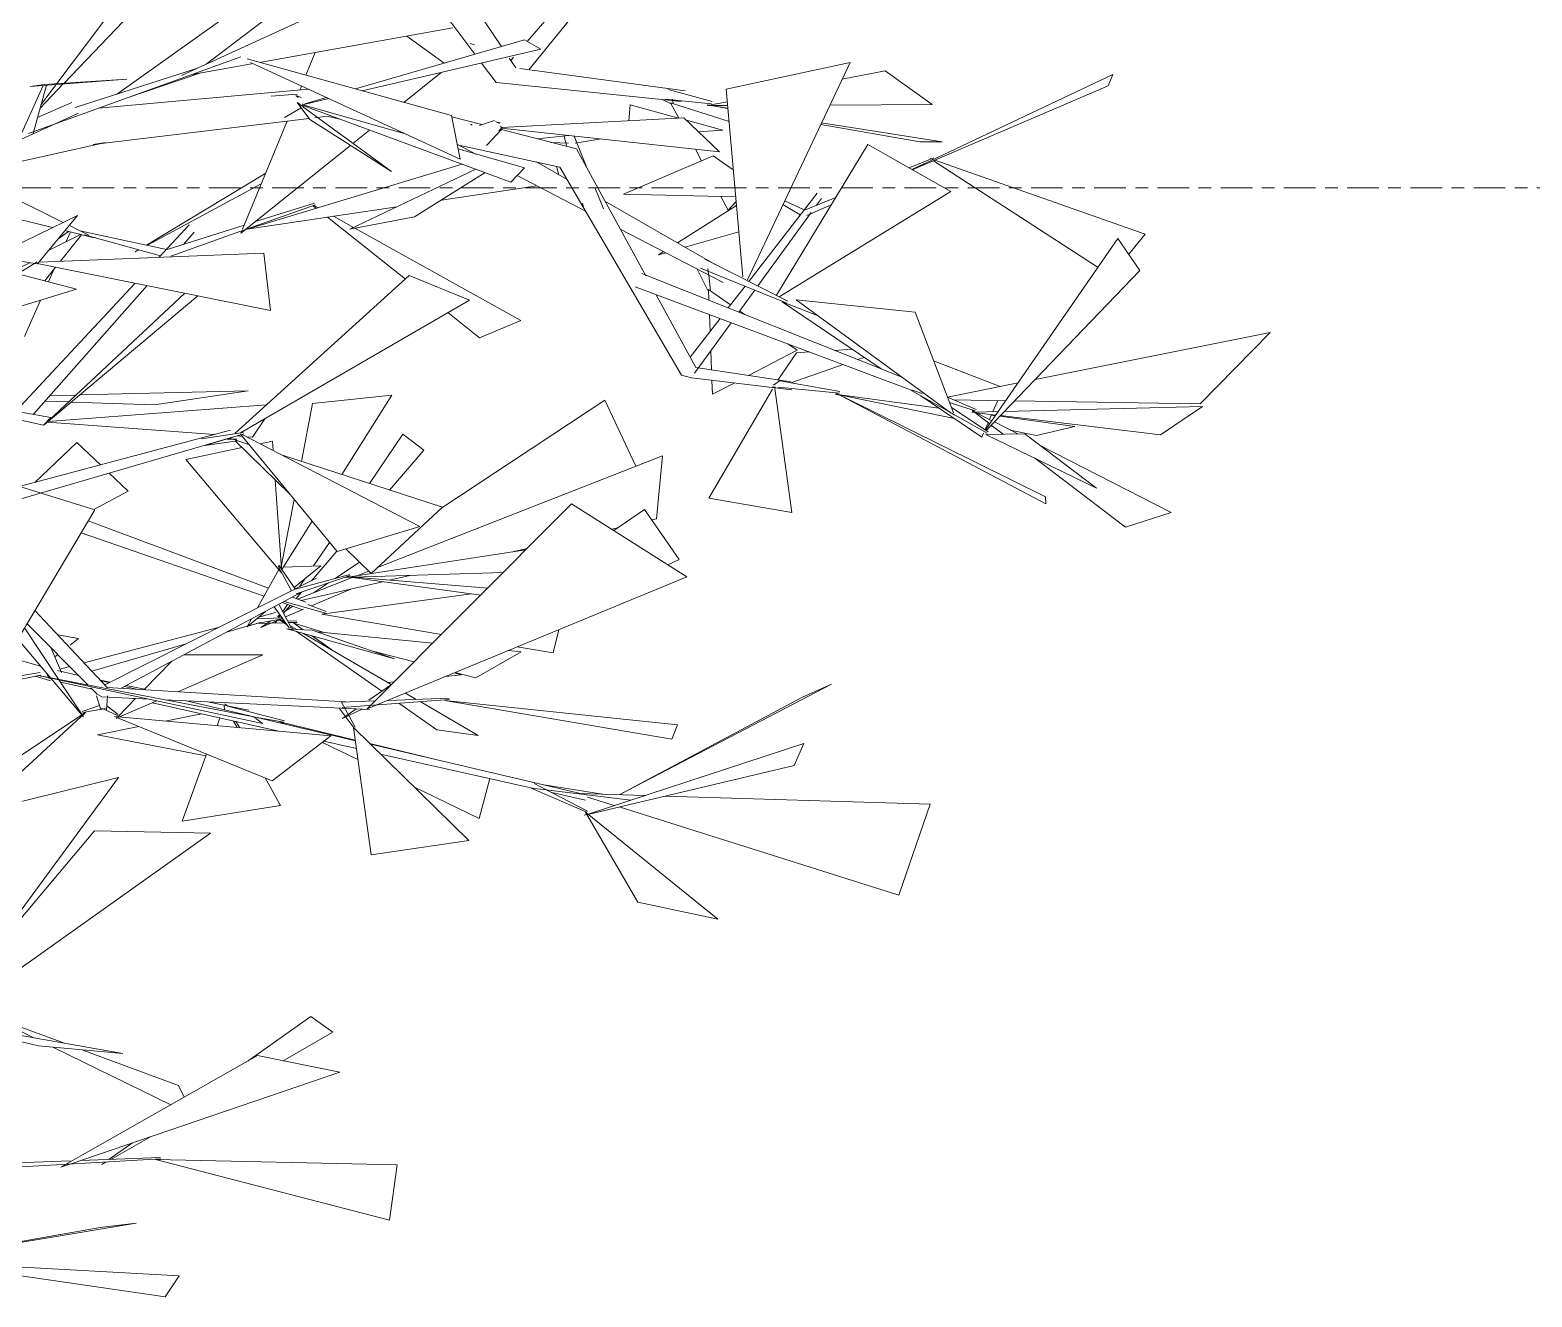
# Model space of a CAD drawing. Header units: millimetres. Extents: x 78096 to 288885, y -20632 to 149556.
# Drawn here: x 253343 to 254097, y 92693 to 93329 of the extents above; entities that cross this region are included whole.
import ezdxf

# ---------------------------------------------------------------- set-up
doc = ezdxf.new("R2010")
doc.units = ezdxf.units.MM
doc.linetypes.add('Centre', pattern=[31.75, 6.35, -4.7625, 15.875, -4.7625])
for name, color, linetype, lineweight in [('A-FLOR-LEVL', 51, 'Continuous', 9), ('G-IMPT', 8, 'Continuous', 9), ('L-PLNT', 71, 'Continuous', 9)]:
    doc.layers.add(name, color=color, linetype=linetype, lineweight=lineweight)

# ---------------------------------------------------------------- blocks, each defined once
blk = doc.blocks.new('ZZ-V - Tree Broadleaf 1 - 3dtree rotund SIMPLU-4826059-TOMH A-A')
at = {"layer": 'G-IMPT'}
for p, q in [((27761.59, 93437.75), (27659.89, 93302.32)), ((27663.52, 93302.54), (27760.44, 93404.06)), ((27836.87, 93389.44), (27883.12, 93320.97)), ((27823.21, 93379.25), (27734.83, 93312.08)), ((27945.06, 93380.02), (27896.06, 93323.5)), ((27951.93, 93377.09), (27896.91, 93309.31)), ((27787.92, 93366.71), (27689.79, 93296.92)), ((27722.47, 93306.41), (27842.19, 93361.32)), ((27858.71, 93330.34), (27761.66, 93313)), ((27856.14, 93335.16), (27869.78, 93317.08)), ((27894.63, 93324.32), (27809.86, 93299.62)), ((27835.55, 93326.2), (27854.35, 93312.59)), ((27869.55, 93321.84), (27867.33, 93322.45)), ((27894.63, 93324.32), (27902.88, 93319.58)), ((27752.32, 93315.72), (27645.73, 93277.35)), ((27858.05, 93286.26), (27755.52, 93314.7)), ((27789.66, 93318), (27784.95, 93306.54)), ((27813.21, 93298.69), (27902.88, 93319.58)), ((27887.07, 93315.12), (27890.4, 93310.2)), ((27889.22, 93315.61), (27887.83, 93314)), ((27729.93, 93309.84), (27669.06, 93290.25)), ((27694.74, 93294.99), (27732.17, 93307.73)), ((27757.62, 93312.27), (27727.78, 93306.94)), ((27862.4, 93264.45), (27757.05, 93312.94)), ((27852.87, 93307.93), (27834.14, 93292.89)), ((27873.12, 93312.65), (27880.51, 93302.86)), ((27892.27, 93309.94), (27975.38, 93298.67)), ((28058.22, 93312.96), (27995.97, 93299.58)), ((28058.22, 93312.96), (28006.45, 93203.5)), ((28054.22, 93304.51), (28075.85, 93308.73)), ((28099.45, 93291.79), (28075.85, 93308.73)), ((28089.32, 93259.16), (28190.04, 93306.95)), ((28187.83, 93301.24), (28190.04, 93306.95)), ((27652.99, 93301.39), (27642.07, 93277.28)), ((27695.01, 93304.53), (27646.46, 93300.9)), ((27653.5, 93301.91), (27646.46, 93300.9)), ((27654.61, 93301.51), (27647.92, 93277.3)), ((27651.39, 93289.83), (27663.14, 93302.15)), ((27659.57, 93301.88), (27651.89, 93291.65)), ((27695.01, 93304.53), (27653.5, 93301.91)), ((27680.76, 93289.96), (27786.32, 93299.47)), ((27782.72, 93301.12), (27781.88, 93299.07)), ((27880.51, 93302.86), (27973.28, 93293.36)), ((27988.85, 93293.31), (27966.79, 93299.45)), ((27995.97, 93299.58), (28004.26, 93205.26)), ((28187.83, 93301.24), (28089.4, 93259.11)), ((27667.45, 93292.77), (27650.14, 93285.34)), ((27780.47, 93297.09), (27767.44, 93296.02)), ((27781.12, 93295.32), (27779.91, 93296.37)), ((27782.49, 93295.27), (27780.53, 93296.24)), ((27786.94, 93284.28), (27780.6, 93292.76)), ((27783.08, 93290.94), (27780.81, 93292.6)), ((27783.17, 93292.1), (27783.65, 93290.48)), ((27783.28, 93291.72), (27796.47, 93294.79)), ((27835.42, 93276.87), (27783.31, 93291.64)), ((27887.9, 93252.89), (27783.91, 93291.15)), ((27795.24, 93295.36), (27784.32, 93292.18)), ((27947.68, 93291.69), (27947, 93283.7)), ((27947.68, 93291.69), (27971.93, 93285.02)), ((27967.92, 93292.26), (27963.41, 93294.59)), ((27988.54, 93292.12), (27965.51, 93294.57)), ((27997.41, 93283.25), (27968.04, 93292.65)), ((27972.11, 93285.03), (27968.04, 93292.65)), ((27969.29, 93292.29), (27969.04, 93294.59)), ((27986.41, 93291.62), (27996.83, 93289.81)), ((27986.63, 93291.31), (27996.53, 93293.25)), ((27996.7, 93291.36), (27986.63, 93291.31)), ((27996.82, 93289.98), (27988.29, 93291.32)), ((28099.45, 93291.79), (28048.1, 93291.58)), ((27670.77, 93287.57), (27444.52, 93183.8)), ((27678.2, 93271.81), (27786.54, 93284.81)), ((27775.47, 93283.48), (27753.18, 93229.26)), ((27782.51, 93290.21), (27774.11, 93285.35)), ((27827.86, 93258.24), (27783.19, 93290.87)), ((27786.94, 93284.28), (27827.86, 93258.24)), ((27789.43, 93285.15), (27795.65, 93285.9)), ((27795.65, 93285.9), (27801.89, 93284.54)), ((27858.05, 93286.26), (27862.4, 93264.45)), ((27858.18, 93285.6), (27873.32, 93281.72)), ((27879.68, 93283.82), (27872.14, 93281.33)), ((27882.17, 93282.32), (27880.05, 93283.35)), ((27974.64, 93285.17), (27883.01, 93280.3)), ((27974.64, 93285.17), (27992.63, 93268.09)), ((27975.96, 93283.92), (27994.23, 93278.9)), ((27816.87, 93279.03), (27808.55, 93272.34)), ((27829.88, 93278.44), (27833.93, 93277.56)), ((27868.42, 93281.5), (27867.59, 93281.98)), ((27883.37, 93279.47), (27875.55, 93271.26)), ((27882.41, 93282.59), (27880.73, 93283.02)), ((27883.53, 93280.22), (27881.74, 93278.7)), ((27882.87, 93281.16), (27883.15, 93278.72)), ((27992.63, 93268.09), (27882.96, 93279.95)), ((27883.12, 93279.21), (27920.76, 93269.57)), ((27917.02, 93276.26), (27901.03, 93274.62)), ((27919.56, 93275.89), (27926.13, 93259.73)), ((27982.06, 93278.13), (27994.23, 93278.9)), ((28043.46, 93281.75), (28093.17, 93273.15)), ((28104.43, 93273.06), (28043.85, 93282.58)), ((27594.69, 93252.68), (27684.23, 93272.74)), ((27684.23, 93272.74), (27678.2, 93271.81)), ((27807.29, 93271.33), (27752.34, 93227.21)), ((27860.96, 93271.67), (27912.45, 93260.45)), ((27870.31, 93266.98), (27861.03, 93271.81)), ((27894.71, 93260.07), (27861.39, 93269.51)), ((27908, 93272.83), (27916.86, 93272.42)), ((27914.66, 93275.8), (27916.02, 93270.78)), ((27933.17, 93274.52), (27920.13, 93272.42)), ((27920.76, 93269.57), (27955.53, 93205.87)), ((27983.6, 93263.58), (27980.49, 93269.4)), ((28067.06, 93271.77), (28021.24, 93196.04)), ((28067.06, 93271.77), (28108.67, 93248.19)), ((28104.43, 93273.06), (28093.17, 93273.15)), ((27863.38, 93261.91), (27755.52, 93229.2)), ((27916.12, 93254.17), (27900.69, 93263.01)), ((27911.97, 93256.54), (27910.76, 93260.82)), ((27944.46, 93246.78), (27989.49, 93266.11)), ((27999.53, 93259.1), (27989.49, 93266.11)), ((28100.29, 93265.01), (28087.84, 93260)), ((28095.59, 93262.14), (28089.11, 93259.28)), ((28098.37, 93264.67), (28099.84, 93264.15)), ((28182.68, 93210.09), (28100.12, 93263.53)), ((28100.67, 93263.86), (28206.27, 93226.8)), ((27613.81, 93256.96), (27663.03, 93232.61)), ((27764.76, 93257.44), (27704.84, 93221.29)), ((27806.91, 93229.26), (27870.31, 93259.37)), ((27874.91, 93257.67), (27839.51, 93235.38)), ((27894.71, 93260.07), (27887.9, 93252.89)), ((27925.35, 93238.36), (27891.04, 93256.2)), ((27912.45, 93260.45), (27973.46, 93156)), ((27584.5, 93248), (27657.75, 93230.03)), ((27762.55, 93252.05), (27705.32, 93221.18)), ((27900.88, 93251.09), (27853, 93243.88)), ((27929.98, 93250.25), (27934.33, 93239.53)), ((27944.46, 93246.78), (28000.73, 93245.47)), ((27996.88, 93238.79), (27993.21, 93245.64)), ((28041.66, 93247.41), (28007.33, 93203.06)), ((28022.59, 93195.36), (28108.67, 93248.19)), ((27789.69, 93241.55), (27754.58, 93229.01)), ((27830.59, 93240.5), (27755.52, 93229.2)), ((27789.23, 93242.38), (27759.6, 93233.04)), ((27790.17, 93239.71), (27788.36, 93241.15)), ((27791.03, 93239.97), (27788.71, 93241.25)), ((27923.75, 93242.29), (27924.48, 93239.62)), ((27990.49, 93211.54), (27935.1, 93243.29)), ((27971.48, 93222.44), (28001.11, 93241.17)), ((28000.93, 93243.12), (27996.88, 93238.79)), ((28024.45, 93241.56), (28033.13, 93236.39)), ((28025.39, 93243.54), (28035.11, 93238.95)), ((28050.95, 93245.15), (28035.32, 93238.85)), ((28048.73, 93241.47), (28036.41, 93236.04)), ((28043.77, 93244.68), (28041.28, 93241.25)), ((27627.46, 93215.26), (27670.17, 93236.1)), ((27670.17, 93236.1), (27650.2, 93211.93)), ((27666.6, 93230.85), (27675.96, 93226.22)), ((27726.33, 93231.38), (27711.21, 93215.12)), ((27754.01, 93231.28), (27715.24, 93219.05)), ((27834.95, 93204.22), (27795.78, 93235.26)), ((27808.75, 93230.13), (27798.71, 93235.71)), ((27806.91, 93229.26), (27839.51, 93235.38)), ((28038.66, 93237.65), (28011.87, 93200.77)), ((27655.71, 93218.6), (27671.74, 93226.6)), ((27660.4, 93224.27), (27665.8, 93228.06)), ((27672.27, 93226.47), (27661.65, 93213.17)), ((27663.91, 93228.52), (27678.56, 93224.93)), ((27666.6, 93227.63), (27664.58, 93223.02)), ((27671.39, 93228.48), (27714.93, 93219.12)), ((27673.81, 93226.46), (27711.9, 93215.86)), ((27754.11, 93228.84), (27717.14, 93215.64)), ((27728.88, 93227.81), (27723.42, 93221.63)), ((27752.82, 93228.38), (27752.34, 93227.21)), ((27892.89, 93183.44), (27809.47, 93229.74)), ((27994.36, 93202.47), (27942.72, 93229.32)), ((28002.27, 93227.87), (27975.36, 93220.22)), ((28126.17, 93128.45), (28192.66, 93224.5)), ((28203.71, 93208.47), (28192.66, 93224.5)), ((28198.08, 93216.63), (28206.27, 93226.8)), ((27650.95, 93212.75), (27763.88, 93217.2)), ((27700.91, 93218.92), (27699.18, 93217.88)), ((27701.05, 93218.88), (27699.18, 93217.88)), ((27767.12, 93188.49), (27763.88, 93217.2)), ((27961.92, 93216.4), (27964.47, 93218.01)), ((27965.58, 93217.44), (27961.92, 93216.4)), ((27646.72, 93212.44), (27621.21, 93200.25)), ((27650, 93212.78), (27621.81, 93195.56)), ((27627.46, 93215.26), (27650.2, 93211.93)), ((27767.12, 93188.49), (27649.94, 93212.06)), ((27659.27, 93210.19), (27653.8, 93203.33)), ((27658.58, 93209.33), (27655.73, 93202.82)), ((27986.68, 93198.5), (27981.15, 93209.57)), ((28026.45, 93192.08), (27983.11, 93209.72)), ((28026.97, 93193.15), (27985.28, 93214.17)), ((27986.93, 93208.3), (27986.78, 93209.59)), ((27987.14, 93206.49), (27986.93, 93208.27)), ((28203.71, 93208.47), (28126.5, 93128.24)), ((27699.15, 93202.16), (27639.35, 93137.87)), ((27669.81, 93199.08), (27640.37, 93206.9)), ((27705.18, 93200.95), (27648.16, 93136.33)), ((27836.81, 93205.91), (27749.32, 93126.62)), ((27836.81, 93205.91), (27867.07, 93193.61)), ((28084.61, 93154.74), (27953.61, 93207.05)), ((27988.06, 93198.5), (27987.17, 93206.21)), ((28005.45, 93200.63), (27997, 93189.72)), ((27669.81, 93199.08), (27626.58, 93185.88)), ((27651.67, 93193.55), (27643.69, 93175.32)), ((27653.51, 93131.01), (27724.11, 93197.14)), ((27730.65, 93195.82), (27653.51, 93131.01)), ((27867.07, 93193.61), (27752.03, 93127.04)), ((28089.9, 93148.12), (27950.22, 93200.26)), ((27960.73, 93196.34), (27980.67, 93159.79)), ((27998.2, 93191.27), (27987, 93198.94)), ((27987.21, 93193.63), (27987, 93198.94)), ((28010.33, 93198.64), (28002.31, 93187.6)), ((28031.16, 93193.72), (28090.85, 93187.65)), ((28031.16, 93193.72), (28108.99, 93136.96)), ((27872.13, 93174.75), (27856.24, 93187.35)), ((27987.83, 93177.87), (27987.5, 93186.35)), ((28005.31, 93186.4), (28002.73, 93188.17)), ((28042.13, 93185.72), (28024.14, 93192.71)), ((28073.79, 93159.06), (28024.14, 93192.71)), ((28090.85, 93187.65), (28110.06, 93137.06)), ((27892.89, 93183.44), (27872.13, 93174.75)), ((27992.85, 93184.35), (27977.85, 93164.97)), ((27998.43, 93182.26), (27980, 93156.89)), ((28031.57, 93168.43), (28026.85, 93171.66)), ((28269.17, 93177.39), (28151.04, 93153.74)), ((28269.17, 93177.39), (28233.95, 93141.5)), ((27988.59, 93158.59), (27988.21, 93168.19)), ((28031.57, 93168.43), (28007.16, 93155.78)), ((28031.19, 93167.24), (28021.97, 93153.53)), ((28037.65, 93167.63), (28031.19, 93167.24)), ((28059.22, 93168.94), (28050.4, 93168.4)), ((28065.21, 93164.87), (28062.01, 93163.77)), ((28133.52, 93150.23), (28100.13, 93163.2)), ((27978.48, 93154.57), (27973.46, 93156)), ((27980.67, 93159.79), (28028.39, 93152.56)), ((28054.73, 93161.25), (28028.46, 93152.17)), ((27653.16, 93130.9), (27543.76, 93154.66)), ((27543.84, 93154.68), (27656.93, 93134.78)), ((27671.41, 93146.05), (27756, 93148.12)), ((27708.87, 93141.03), (27756, 93148.12)), ((27978.48, 93154.57), (28028.88, 93148.59)), ((27987.17, 93094.15), (28019.25, 93148.98)), ((27989.07, 93146.4), (27988.8, 93153.35)), ((27999.93, 93152.02), (27989.07, 93146.4)), ((28019.25, 93150.06), (28020.79, 93149.89)), ((28019.71, 93150.87), (28022.67, 93153.18)), ((28020.35, 93149.2), (28028.89, 93086.94)), ((28052.85, 93146.93), (28022.06, 93149.9)), ((28053.07, 93147.73), (28022.93, 93153.16)), ((28127, 93126.77), (28088.7, 93148.39)), ((28094.43, 93146.71), (28089.32, 93148.39)), ((28142.49, 93152.03), (28107.07, 93144.94)), ((27665.79, 93142.51), (27653.97, 93142.91)), ((27765.21, 93141.01), (27655.46, 93132.72)), ((27656.93, 93145.69), (27669.52, 93146)), ((27708.87, 93141.03), (27667.14, 93142.46)), ((27788.31, 93141.69), (27782.71, 93112.64)), ((27788.31, 93141.69), (27828.09, 93145.88)), ((27802.92, 93106.07), (27828.09, 93145.88)), ((27853.15, 93089.33), (27935, 93143.42)), ((27950.6, 93110.26), (27935, 93143.42)), ((28102.78, 93139.42), (28050.71, 93146.43)), ((28053.1, 93145.94), (28050.71, 93146.43)), ((28156.53, 93091.3), (28050.8, 93147.15)), ((28052.87, 93146.14), (28050.82, 93147.15)), ((28156.35, 93094.9), (28053.25, 93145.95)), ((28110.52, 93134.17), (28053.46, 93145.87)), ((28124.31, 93124.82), (28093.73, 93145.55)), ((28121.49, 93138.75), (28107.09, 93144.88)), ((28121.04, 93137.97), (28108.1, 93142.22)), ((28136.34, 93143.15), (28110.13, 93143.59)), ((28132.28, 93143.21), (28129.87, 93137.65)), ((28235.09, 93140.16), (28135.69, 93137.79)), ((28233.95, 93141.5), (28140.77, 93143.07)), ((28235.09, 93140.16), (28214.09, 93126.05)), ((27653.16, 93130.9), (27656.93, 93134.78)), ((27764.24, 93134.1), (27758.13, 93124.86)), ((28127.54, 93127.55), (28109.04, 93139.73)), ((28109.17, 93136.83), (28110.52, 93135.85)), ((28120.48, 93137.43), (28119.24, 93137.4)), ((28120.74, 93137.22), (28119.24, 93137.4)), ((28128.27, 93131.49), (28119.38, 93138.26)), ((28119.38, 93138.26), (28129.4, 93133.11)), ((28132.59, 93137.72), (28120.96, 93137.44)), ((28131.36, 93135.95), (28121.6, 93137.12)), ((28129.24, 93136.2), (28128.18, 93133.74)), ((28131.12, 93135.6), (28129.1, 93135.87)), ((28170.93, 93130.24), (28133.3, 93135.31)), ((28214.09, 93126.05), (28133.65, 93135.68)), ((27747.01, 93128.35), (27641.02, 93100.08)), ((27739.09, 93126.24), (27655.19, 93132.31)), ((27753.39, 93127.25), (27732.47, 93124.01)), ((27753.84, 93126.45), (27734.3, 93120.67)), ((27753.04, 93125.23), (27750.37, 93125.42)), ((27752.14, 93126.31), (27800.61, 93067.43)), ((27842.2, 93080.01), (27752.6, 93126.37)), ((27758.13, 93124.86), (27755.09, 93125.08)), ((27833.54, 93126.27), (27816.81, 93101.56)), ((27844.21, 93118.32), (27833.54, 93126.27)), ((28125.22, 93126.91), (28124.31, 93124.82)), ((28127.47, 93132.1), (28125.95, 93128.6)), ((28145.83, 93126.5), (28126.32, 93126.25)), ((28181.88, 93099.3), (28126.32, 93126.25)), ((28129.99, 93130.18), (28128.63, 93130.46)), ((28135.01, 93126.36), (28129.05, 93130.9)), ((28130.6, 93132.5), (28142.38, 93126.46)), ((28151.7, 93125.73), (28138.52, 93128.43)), ((28145.83, 93126.5), (28181.88, 93099.3)), ((28170.93, 93130.24), (28151.7, 93125.73)), ((27748.05, 93124.86), (27598.65, 93081.26)), ((27669.9, 93122.22), (27648.75, 93102.14)), ((27669.9, 93122.22), (27681.77, 93110.95)), ((27752.97, 93119.59), (27724.58, 93113.57)), ((27750.59, 93122.97), (27734.2, 93120.67)), ((27747.21, 93124.7), (27745.81, 93123.44)), ((27747.92, 93124.66), (27745.81, 93123.44)), ((27750.22, 93123.81), (27746.54, 93123.86)), ((27748.81, 93123.65), (27756.35, 93121.2)), ((27776.93, 93096.2), (27749.43, 93123.04)), ((27768.16, 93122.81), (27762, 93121.51)), ((27768.16, 93122.81), (27768.48, 93118.15)), ((27844.21, 93118.32), (27826.93, 93098.27)), ((28153.33, 93120.84), (28219.42, 93086.94)), ((27724.58, 93113.57), (27772.75, 93056.71)), ((27773.11, 93115.76), (27853.5, 93089.65)), ((27964.06, 93115.54), (27820.81, 93059.34)), ((27964.06, 93115.54), (27960.95, 93083.84)), ((28196.44, 93079.64), (28150.72, 93114.42)), ((27626.8, 93104.47), (27679, 93088.36)), ((27686.15, 93106.79), (27695.67, 93097.75)), ((27769.5, 93103.45), (27772.61, 93058.73)), ((27695.67, 93097.75), (27678.4, 93088.55)), ((28156.53, 93091.3), (28156.35, 93094.9)), ((27679, 93088.36), (27626.87, 93000.9)), ((27779.05, 93093.62), (27772.54, 93059.82)), ((27918.33, 93091.32), (27815.71, 92988.44)), ((27817.68, 93056.43), (27853.5, 93089.65)), ((27918.33, 93091.32), (27976.2, 93054.7)), ((27954.89, 93088.6), (27939.49, 93077.93)), ((27954.89, 93088.6), (27972.32, 93063.43)), ((27987.17, 93094.15), (28028.89, 93086.94)), ((27766.17, 93049.02), (27675.68, 93082.79)), ((27772.81, 93058.45), (27788.1, 93082.63)), ((27842.2, 93080.01), (27800.61, 93067.43)), ((27958.56, 93083.29), (27960.95, 93083.84)), ((28196.44, 93079.64), (28219.42, 93086.94)), ((27763.9, 93044.95), (27672.15, 93076.88)), ((27938.35, 93078.65), (27941.61, 93079.4)), ((27800.49, 93067.58), (27787.72, 93052.76)), ((27796.82, 93072.03), (27788.81, 93060.18)), ((27804.87, 93054.41), (27895.4, 93068.34)), ((27817.68, 93056.43), (27805.03, 93068.77)), ((27889.31, 93067.4), (27896, 93068.93)), ((27760.66, 93039.14), (27771.38, 93058.34)), ((27771.05, 93059.99), (27777.64, 93047.69)), ((27771.38, 93060.51), (27779.58, 93048.67)), ((27773.57, 93059.65), (27792.36, 93060.31)), ((27779.12, 93049.34), (27792.36, 93060.31)), ((27799.58, 93053.92), (27811.9, 93062.06)), ((27816.45, 93057.62), (27810.46, 93055.27)), ((27972.32, 93063.43), (27966.64, 93060.75)), ((27790.23, 93054.02), (27683.9, 93000.52)), ((27806.91, 93055.95), (27779.73, 93048.45)), ((27807.1, 93055.43), (27780.04, 93046.2)), ((27808.15, 93054.37), (27780.7, 93043.59)), ((27784.46, 93053.76), (27781.74, 93049.75)), ((27782.56, 93042.9), (27823.46, 93052.29)), ((27788.72, 93046.74), (27796.28, 93051.74)), ((27807.72, 93054.5), (27804.87, 93054.41)), ((27806.63, 93054.68), (27805.24, 93054.8)), ((27876.2, 93049.08), (27807.23, 93054.64)), ((27872.72, 93045.59), (27808.29, 93054.35)), ((27883.95, 93056.85), (27808.57, 93054.53)), ((27976.2, 93054.7), (27815.71, 92988.44)), ((27826.82, 93053.06), (27837.05, 93055.41)), ((27782.8, 93046.99), (27692.14, 92998.8)), ((27794.76, 93036.46), (27774.08, 93042.36)), ((27784.83, 93042.05), (27778.17, 93044.54)), ((27782.71, 93046.95), (27780.03, 93043.84)), ((27807.41, 93048.6), (27787.74, 93040.17)), ((27792.91, 93035.91), (27867.9, 93046.25)), ((27648.87, 93037.82), (27685.11, 92999.23)), ((27755.36, 93029.66), (27764.63, 93037.33)), ((27769.73, 93036.76), (27761.25, 93034.54)), ((27776.5, 93029.12), (27768.93, 93039.62)), ((27770.59, 93034.76), (27771.84, 93035.59)), ((27772, 93035.36), (27771.15, 93034.1)), ((27777.15, 93029.85), (27771.5, 93040.66)), ((27782.89, 93038.35), (27773, 93041.79)), ((27775.71, 93040.84), (27773.28, 93037.25)), ((27777.05, 93040.38), (27773.69, 93036.47)), ((27774.35, 93037.25), (27778.39, 93039.91)), ((27783.69, 93038.44), (27774.68, 93034.57)), ((27795.17, 93037.26), (27785.91, 93040.89)), ((27853.03, 93025.85), (27792.91, 93035.91)), ((27643.66, 93029.07), (27660.74, 93003.27)), ((27644.92, 93031.19), (27675.53, 93000.41)), ((27740.89, 93029.2), (27673.55, 93011.53)), ((27755.52, 93029.94), (27745.05, 93026.93)), ((27755.36, 93029.66), (27757.54, 93033.57)), ((27761.95, 93031.8), (27755.8, 93030.03)), ((27773.22, 93033.61), (27759.91, 93031.22)), ((27772.86, 93034.17), (27760.19, 93033.66)), ((27774.01, 93031.64), (27760.28, 93031.22)), ((27770.16, 93032.64), (27762.24, 93029.25)), ((27762.24, 93029.25), (27767.22, 93032.53)), ((27770.93, 93033.27), (27769.34, 93031.44)), ((27770.55, 93033.21), (27769.34, 93031.44)), ((27771.86, 93033.36), (27770.51, 93032.79)), ((27770.91, 93032.96), (27772.23, 93032.89)), ((27771.54, 93033.37), (27775.36, 93030.7)), ((27774.7, 93031.62), (27771.67, 93033.39)), ((27772.56, 93032.87), (27773.85, 93032.8)), ((27779.25, 93027.58), (27775.16, 93028.64)), ((27777.1, 93028.45), (27775.16, 93028.64)), ((27775.66, 93032.7), (27780.32, 93032.45)), ((27829.45, 93013.5), (27775.97, 93028.5)), ((27775.97, 93028.5), (27788.13, 93027.98)), ((27780.57, 93031.85), (27776.18, 93031.71)), ((27780.36, 93028.31), (27776.89, 93030.34)), ((27777.06, 93029.51), (27778.67, 93028.38)), ((27794.05, 93026.79), (27778.87, 93031.47)), ((27783.54, 93028.18), (27778.87, 93031.47)), ((27780.19, 93027.31), (27823.03, 92997.31)), ((27829.45, 93013.5), (27788.13, 93027.98)), ((27848.63, 93021.45), (27790.55, 93027.13)), ((27909.02, 93016.49), (27911.9, 93028.15)), ((27640.34, 93023.5), (27673.2, 92984.45)), ((27660.39, 93025.55), (27670.82, 93023.71)), ((27666.6, 93020.45), (27670.82, 93023.71)), ((27724.76, 93021.08), (27677.4, 93007.44)), ((27827.78, 93000.59), (27783.79, 93026.3)), ((27797.72, 93018.16), (27787.77, 93025.19)), ((27909.02, 93016.49), (27890.97, 93019.51)), ((27635.05, 93014.63), (27651.75, 93009.93)), ((27656.8, 93019.25), (27662.3, 93006.73)), ((27658.88, 93014.51), (27660.37, 93015.66)), ((27717.61, 93012.34), (27703.72, 92998.09)), ((27763.36, 93015.53), (27720.66, 92997.05)), ((27763.36, 93015.53), (27723.71, 93015.58)), ((27839.22, 93012.01), (27817.89, 93017.55)), ((27870.29, 93003.95), (27893.04, 93017.1)), ((27893.04, 93017.1), (27886.64, 93017.72)), ((27651.87, 93005.41), (27558.26, 92985.89)), ((27651.56, 93006.68), (27628, 93002.79)), ((27649.24, 93004.86), (27656.68, 93002.56)), ((27758.78, 92984.36), (27650.59, 93005.22)), ((27763.15, 92981.14), (27650.71, 93005.18)), ((27654.64, 93006.5), (27655.87, 93003.88)), ((27670.8, 93005.17), (27660.23, 93007.66)), ((27666.35, 93009.64), (27661.42, 93008.35)), ((27863.13, 93005.48), (27855, 93004.66)), ((27863.13, 93005.48), (27859.62, 93006.57)), ((27870.29, 93003.95), (27859.85, 93006.66)), ((27657.27, 93003.37), (27655.87, 93003.88)), ((27660.92, 93002.99), (27673.2, 92984.45)), ((27677.64, 92998.29), (27661.65, 93001.88)), ((27676.9, 92999.04), (27680.07, 92995.85)), ((27681.75, 93002.8), (27686.52, 93001.84)), ((27686.02, 93001.59), (27682.01, 93002.53)), ((27685.11, 92999.23), (27804.75, 92991.9)), ((27699.89, 92998.33), (27693.9, 92999.74)), ((27694.74, 93000.18), (27703.95, 92998.32)), ((27827.94, 93000.71), (27816.53, 92992.8)), ((27829.29, 93002.06), (27825.86, 93001.71)), ((28048.84, 93000.85), (27942.6, 92945.37)), ((28048.84, 93000.85), (28034.22, 92994.28)), ((27672.68, 92987.08), (27681.29, 92990.19)), ((27682.01, 92987.92), (27679.77, 92995.03)), ((27682.53, 92994.44), (27680.07, 92995.85)), ((27682.53, 92994.44), (27706.13, 92993.33)), ((27684.75, 92987.78), (27685.28, 92994.9)), ((27690.74, 92985.59), (27684.9, 92989.91)), ((27699.39, 92993.64), (27690.43, 92984.45)), ((27710.09, 92992.48), (27691.33, 92984.37)), ((27699.2, 92993.45), (27698.02, 92993.71)), ((27771.36, 92977.23), (27707.83, 92991.5)), ((27714.28, 92992.94), (27816.86, 92988.1)), ((27809.78, 92972.47), (27724.91, 92992.44)), ((27735.56, 92991.94), (27756.33, 92987.74)), ((27743.86, 92990.31), (27744.13, 92987.92)), ((27744.25, 92991), (27745.9, 92989.65)), ((27774.12, 92982.44), (27746.24, 92989.63)), ((27819.71, 92992.45), (27802.69, 92991.82)), ((27809.66, 92979.26), (27802.89, 92991.75)), ((27857.01, 92993.21), (27803.13, 92989.2)), ((27856.91, 92993.83), (27826, 92992.69)), ((27831.58, 92991.32), (27850.75, 92977.89)), ((27840.38, 92993.22), (27834.96, 92996.39)), ((27871.36, 92975.11), (27842.27, 92992.12)), ((27971.54, 92980.42), (27854.63, 92992.57)), ((27854.63, 92992.57), (27968.68, 92973.17)), ((27942.49, 92945.37), (28034.22, 92994.28)), ((27610.66, 92927.84), (27674.31, 92986.69)), ((27633.32, 92959.26), (27674.31, 92986.69)), ((27672.97, 92986.55), (27684.3, 92988.67)), ((27690.37, 92985.09), (27682.25, 92988.72)), ((27797.49, 92974.9), (27688.82, 92984.59)), ((27690.16, 92984.04), (27688.82, 92984.59)), ((27690.81, 92984.14), (27689.63, 92983.63)), ((27768.07, 92952.35), (27690.38, 92983.95)), ((27714.32, 92982.32), (27732.48, 92985.97)), ((27740.3, 92980), (27741.72, 92983.89)), ((27750.46, 92979.09), (27748.66, 92982.33)), ((27749.83, 92982.07), (27751.7, 92978.98)), ((27758.78, 92984.36), (27763.15, 92981.14)), ((27773.88, 92981.76), (27759.38, 92984.33)), ((27774.1, 92980.87), (27771.86, 92981.95)), ((27771.86, 92981.95), (27809.74, 92972.77)), ((27809.23, 92978.68), (27801.58, 92988.82)), ((27810.19, 92988.41), (27803.33, 92983.66)), ((27813.1, 92988.28), (27803.33, 92983.66)), ((27680.26, 92975.47), (27700.99, 92979.64)), ((27680.26, 92975.47), (27734.76, 92964.88)), ((27797.49, 92974.9), (27768.07, 92952.35)), ((27866.76, 92922.27), (27808.88, 92979.03)), ((27817.64, 92915.23), (27808.88, 92979.03)), ((27871.36, 92975.11), (27850.75, 92977.89)), ((27971.54, 92980.42), (27968.68, 92973.17)), ((27811.09, 92962.94), (27793.2, 92971.61)), ((27810.33, 92968.48), (27793.92, 92972.16)), ((27817.08, 92970.99), (27849.43, 92963.15)), ((27926.36, 92945.05), (27817.39, 92970.68)), ((28034.99, 92971.12), (27926.59, 92935.65)), ((28030.15, 92960.06), (28034.99, 92971.12)), ((27722.77, 92932.12), (27735.09, 92965.77)), ((27899.45, 92948.45), (27822.41, 92965.76)), ((28030.15, 92960.06), (27926.47, 92935.45)), ((27690.84, 92954.03), (27619.01, 92856.23)), ((27630.37, 92939.17), (27690.84, 92954.03)), ((27772.22, 92939.88), (27764.49, 92953.8)), ((27871.92, 92933.45), (27877.33, 92953.42)), ((27871.92, 92933.45), (27839.16, 92949.33)), ((27926.04, 92936.52), (27898.03, 92948.68)), ((27948.07, 92942.68), (27898.5, 92948.66)), ((27926.4, 92937.09), (27899.52, 92951.03)), ((27933.81, 92945.64), (27903.41, 92950.45)), ((27925.38, 92942.63), (27908.35, 92946.45)), ((27922.38, 92945.98), (27955.13, 92944.99)), ((27939.72, 92939.95), (27926.3, 92944.17)), ((27965.34, 92944.68), (28098.44, 92940.63)), ((27772.22, 92939.88), (27722.77, 92932.12)), ((27951.56, 92891.36), (27925.32, 92936.62)), ((27991.7, 92882.88), (27925.32, 92936.62)), ((28082.64, 92894.92), (27942.17, 92939.18)), ((28082.64, 92894.92), (28098.44, 92940.63)), ((27926, 92935.45), (27924.73, 92935.04)), ((27926.06, 92935.35), (27924.73, 92935.04)), ((27678.84, 92927.27), (27598.73, 92832.16)), ((27737.04, 92925.97), (27603.62, 92831.29)), ((27678.84, 92927.27), (27737.04, 92925.97)), ((27866.76, 92922.27), (27817.64, 92915.23)), ((27951.56, 92891.36), (27991.7, 92882.88)), ((27693.09, 92815.34), (27598.72, 92832.17)), ((27650.65, 92819.19), (27600.04, 92831.39)), ((27648.33, 92823.32), (27624.68, 92834.86)), ((27663.65, 92820.59), (27624.88, 92834.92)), ((27787.4, 92834.01), (27756.01, 92811.77)), ((27798.48, 92826.06), (27787.4, 92834.01)), ((27798.48, 92826.06), (27773.53, 92811.79)), ((27650.65, 92819.19), (27693.09, 92815.34)), ((27717.17, 92789.72), (27658.2, 92818.5)), ((27721.04, 92799.38), (27672.9, 92817.17)), ((27760.62, 92814.4), (27661.86, 92758.32)), ((27760.62, 92814.4), (27801.96, 92806.06)), ((27801.96, 92806.06), (27666.6, 92759.94)), ((27723.89, 92793.54), (27721.04, 92799.38)), ((27697.83, 92770.58), (27686.02, 92762.21)), ((27706.91, 92773.67), (27686.94, 92762.25)), ((27711.88, 92763.17), (27671.72, 92761.68)), ((27711.94, 92762.46), (27602.35, 92756.19)), ((27666.6, 92761.49), (27607.76, 92759.32)), ((27666.4, 92759.87), (27661.86, 92758.32)), ((27684.6, 92760.91), (27682.39, 92759.64)), ((27683.9, 92760.71), (27682.39, 92759.64)), ((27826.99, 92731.75), (27709.46, 92762.17)), ((27709.46, 92762.17), (27830.72, 92759.46)), ((27826.99, 92731.75), (27830.72, 92759.46)), ((27681.66, 92728.04), (27620.72, 92717.39)), ((27699.77, 92730.23), (27620.85, 92717.09)), ((27681.66, 92728.04), (27699.77, 92730.23)), ((27721.32, 92703.87), (27624.5, 92709.09)), ((27714.29, 92693.2), (27625.85, 92706.14)), ((27714.29, 92693.2), (27721.32, 92703.87))]:
    blk.add_line(p, q, dxfattribs=at)

msp = doc.modelspace()

# ---------------------------------------------------------------- linework, layer by layer
at = {"layer": 'A-FLOR-LEVL', "linetype": 'Centre'}
msp.add_line((192334.611, 93250), (278486.268, 93250), dxfattribs=at)

# ---------------------------------------------------------------- block references
at = {"layer": 'L-PLNT'}
msp.add_blockref('ZZ-V - Tree Broadleaf 1 - 3dtree rotund SIMPLU-4826059-TOMH A-A', (225696.455, 0), dxfattribs=at)

doc.saveas('drawing.dxf')
